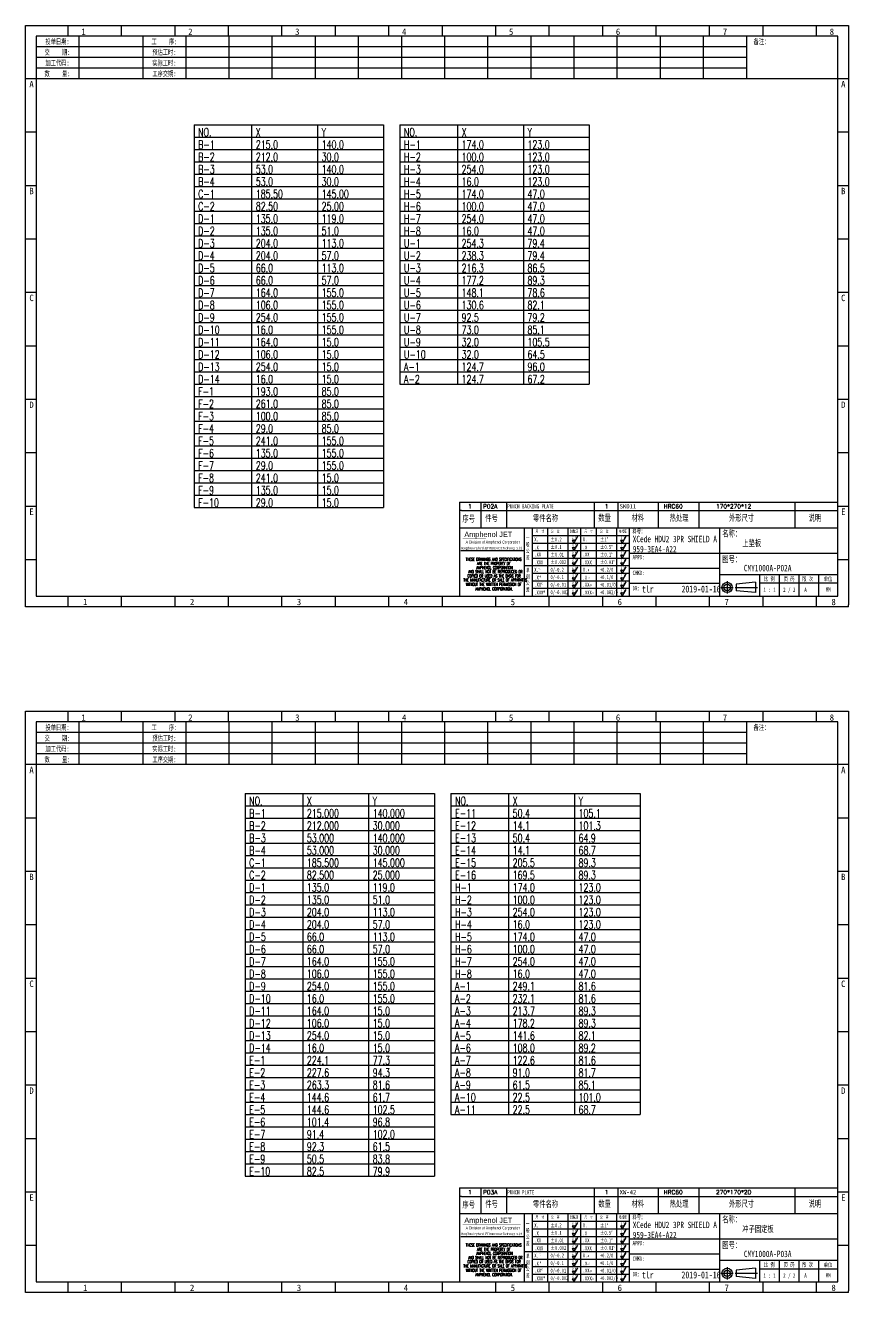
# Model space of a CAD drawing. Header units: millimetres. Extents: x -2852 to 5627, y -2271 to 1849.
# Drawn here: x 3526 to 4156, y 879 to 1849 of the extents above; entities that cross this region are included whole.
import ezdxf
from ezdxf.enums import TextEntityAlignment as Align

# ---------------------------------------------------------------- set-up
doc = ezdxf.new("R2010")
doc.units = ezdxf.units.MM
doc.layers.add('1', color=7, linetype='Continuous')
doc.layers.add('41', color=1, linetype='Continuous')
doc.styles.add('CH', font='仿宋_GB2312_0.ttf')
doc.styles.add('jet01', font='simplex.shx', dxfattribs={"width": 0.7, "bigfont": 'hztxt.shx'})
doc.styles.add('SIMPLEX', font='SIMPLEX')
doc.styles.get("Standard").update_dxf_attribs({"font": '仿宋_GB2312_0.ttf', "width": 0.7})
doc.styles.add('TEXTSTYLE_1', font='TRIUMB.TTF')
doc.styles.add('TEXTSTYLE_2', font='TRIUM.TTF')
doc.styles.add('tk', font='', dxfattribs={"width": 0.7})
doc.styles.add('tk 2', font='仿宋_GB2312_0.ttf', dxfattribs={"width": 0.65})
doc.styles.add('tk 4', font='simplex.shx', dxfattribs={"width": 0.65, "bigfont": 'bigfont.shx'})
doc.styles.get('tk').set_extended_font_data('NSimSun')

# ---------------------------------------------------------------- blocks, each defined once
blk = doc.blocks.new('A3-N')
at = {"layer": '1', "color": 1}
for p, q in [((0, 0), (0, 296.73)), ((0, 296.73), (420, 296.73)), ((21.82, 291.27), (21.82, 296.73)), ((49.09, 291.27), (49.09, 296.73)), ((76.36, 291.27), (76.36, 296.73)), ((103.64, 291.27), (103.64, 296.73)), ((103.64, 291.27), (103.64, 296.73)), ((103.64, 291.27), (103.64, 296.73)), ((130.91, 291.27), (130.91, 296.73)), ((158.18, 291.27), (158.18, 296.73)), ((185.45, 291.27), (185.45, 296.73)), ((212.73, 291.27), (212.73, 296.73)), ((240, 291.27), (240, 296.73)), ((267.27, 291.27), (267.27, 296.73)), ((294.55, 291.27), (294.55, 296.73)), ((321.82, 291.27), (321.82, 296.73)), ((349.09, 291.27), (349.09, 296.73)), ((376.36, 291.27), (376.36, 296.73)), ((403.64, 291.27), (403.64, 296.73)), ((420, 296.73), (420, 1)), ((5.45, 269.45), (0, 269.45)), ((420, 269.45), (414.55, 269.45)), ((5.45, 242.18), (0, 242.18)), ((420, 242.18), (414.55, 242.18)), ((5.45, 214.91), (0, 214.91)), ((420, 214.91), (414.55, 214.91)), ((5.45, 187.64), (0, 187.64)), ((420, 187.64), (414.55, 187.64)), ((5.45, 160.36), (0, 160.36)), ((420, 160.36), (414.55, 160.36)), ((5.45, 133.09), (0, 133.09)), ((420, 133.09), (414.55, 133.09)), ((5.45, 105.82), (0, 105.82)), ((420, 105.82), (414.55, 105.82)), ((5.45, 78.55), (0, 78.55)), ((420, 78.55), (414.55, 78.55)), ((5.45, 51.27), (0, 51.27)), ((222.45, 49.09), (221.45, 49.09)), ((221.45, 49.09), (221.45, 40.36)), ((222.45, 49.09), (414.55, 49.09)), ((232.36, 49.09), (232.36, 40.36)), ((245.45, 49.09), (245.45, 40.36)), ((290.18, 49.09), (290.18, 40.36)), ((302.18, 49.09), (302.18, 40.36)), ((322.91, 49.09), (322.91, 40.36)), ((343.64, 49.09), (343.64, 40.36)), ((392.73, 40.36), (392.73, 49.09)), ((420, 51.27), (414.55, 51.27)), ((258.55, 40.36), (258.55, 5.44)), ((266.45, 40.36), (266.45, 5.44)), ((276.78, 40.36), (276.78, 5.45)), ((291.18, 40.36), (291.18, 5.45)), ((301.51, 40.37), (301.51, 5.46)), ((308.01, 40.36), (308.01, 5.45)), ((354.09, 40.36), (354.09, 5.45)), ((308.01, 32.39), (258.55, 32.39)), ((308.01, 28.54), (258.55, 28.54)), ((414.55, 27.27), (308.01, 27.27)), ((5.45, 24), (0, 24)), ((308.01, 24.69), (258.55, 24.69)), ((354.09, 19.63), (308.01, 19.63)), ((420, 24), (414.55, 24)), ((308.01, 16.99), (258.55, 16.99)), ((308.01, 13.14), (258.55, 13.14)), ((414.55, 16.36), (354.09, 16.36)), ((374.55, 16.36), (374.55, 5.45)), ((384.55, 16.36), (384.55, 5.45)), ((394.55, 16.36), (394.55, 5.45)), ((404.55, 16.36), (404.55, 5.45)), ((308.01, 9.29), (258.55, 9.29)), ((308.01, 11.99), (354.09, 11.99)), ((372.51, 12.49), (362.69, 11.5)), ((362.69, 11.5), (362.69, 8.23)), ((372.51, 7.25), (362.69, 8.23)), ((372.51, 12.49), (372.51, 7.25)), ((414.55, 12), (374.55, 12)), ((1, 0), (0, 0)), ((420, 0), (1, 0)), ((21.82, 0), (21.82, 5.45)), ((49.09, 0), (49.09, 5.45)), ((76.36, 0), (76.36, 5.45)), ((103.64, 0), (103.64, 5.45)), ((130.91, 0), (130.91, 5.45)), ((158.18, 0), (158.18, 5.45)), ((185.45, 0), (185.45, 5.45)), ((212.73, 0), (212.73, 5.45)), ((240, 0), (240, 5.45)), ((267.27, 0), (267.27, 5.45)), ((294.55, 0), (294.55, 5.45)), ((321.82, 0), (321.82, 5.45)), ((349.09, 0), (349.09, 5.45)), ((376.36, 0), (376.36, 5.45)), ((403.64, 0), (403.64, 5.45)), ((420, 0), (420, 1))]:
    blk.add_line(p, q, dxfattribs=at)
at = {"layer": '1'}
for p, q in [((414.55, 278.18), (414.55, 284.73)), ((221.45, 40.36), (221.45, 5.45)), ((221.45, 40.36), (414.55, 40.36)), ((221.45, 40.36), (414.55, 40.36)), ((254.41, 40.36), (254.41, 5.45)), ((283.28, 40.36), (283.28, 5.45)), ((308.01, 36.24), (258.55, 36.24)), ((222.08, 28.67), (254.12, 28.67)), ((308.01, 20.84), (254.41, 20.84))]:
    blk.add_line(p, q, dxfattribs=at)
at = {"layer": '1', "color": 1, "ltscale": 0.05}
for p, q in [((278.93, 34.04), (279.79, 32.56)), ((278.93, 34.04), (280.65, 34.04)), ((281.68, 35.84), (279.79, 32.56)), ((303.66, 34.05), (304.52, 32.56)), ((303.66, 34.05), (305.38, 34.05)), ((306.41, 35.84), (304.52, 32.56)), ((278.93, 30.19), (279.79, 28.71)), ((278.93, 30.19), (280.65, 30.19)), ((278.93, 26.34), (279.79, 24.86)), ((278.93, 26.34), (280.65, 26.34)), ((281.68, 31.99), (279.79, 28.71)), ((281.68, 28.14), (279.79, 24.86)), ((303.66, 30.2), (305.38, 30.2)), ((303.66, 30.2), (304.52, 28.71)), ((303.66, 26.35), (304.52, 24.86)), ((303.66, 26.35), (305.38, 26.35)), ((306.41, 31.99), (304.52, 28.71)), ((306.41, 28.14), (304.52, 24.86)), ((278.93, 22.49), (280.65, 22.49)), ((278.93, 22.49), (279.79, 21.01)), ((281.68, 24.29), (279.79, 21.01)), ((281.68, 20.45), (279.79, 17.17)), ((303.66, 22.5), (305.38, 22.5)), ((303.66, 22.5), (304.52, 21.01)), ((306.41, 24.29), (304.52, 21.01)), ((306.41, 20.46), (304.52, 17.18)), ((278.93, 18.66), (279.79, 17.17)), ((278.93, 18.66), (280.65, 18.66)), ((278.93, 14.81), (280.65, 14.81)), ((278.93, 14.81), (279.79, 13.32)), ((281.68, 16.6), (279.79, 13.32)), ((303.66, 18.66), (304.52, 17.18)), ((303.66, 18.66), (305.38, 18.66)), ((303.66, 14.81), (305.38, 14.81)), ((303.66, 14.81), (304.52, 13.33)), ((306.41, 16.61), (304.52, 13.33)), ((278.93, 10.96), (279.79, 9.47)), ((278.93, 10.96), (280.65, 10.96)), ((278.93, 7.11), (279.79, 5.62)), ((278.93, 7.11), (280.65, 7.11)), ((281.68, 12.75), (279.79, 9.47)), ((281.68, 8.9), (279.79, 5.62)), ((303.66, 10.96), (304.52, 9.48)), ((303.66, 10.96), (305.38, 10.96)), ((303.66, 7.11), (305.38, 7.11)), ((303.66, 7.11), (304.52, 5.63)), ((306.41, 12.76), (304.52, 9.48)), ((306.41, 8.91), (304.52, 5.63))]:
    blk.add_line(p, q, dxfattribs=at)
at = {"layer": '1', "color": 1, "ltscale": 0.1}
for p, q in [((358.01, 13.02), (358.01, 6.71)), ((354.86, 9.87), (361.17, 9.87)), ((362.03, 9.87), (373.54, 9.87))]:
    blk.add_line(p, q, dxfattribs=at)
at = {"layer": '1'}
blk.add_lwpolyline([(221.45, 5.45), (414.55, 5.45), (414.55, 291.27), (5.45, 291.27), (5.45, 5.45), (414.55, 5.45)], dxfattribs=at)
at = {"layer": '1', "color": 7, "linetype": 'Continuous', "const_width": 0.123}
blk.add_lwpolyline([(223.11, 34.74), (252.6, 34.76)], dxfattribs=at)
at = {"layer": '1', "color": 1}
for radius in [2.62, 1.64]:
    blk.add_circle((358.01, 9.87), radius, dxfattribs=at)
at = {"layer": '41'}
for p, q in [((27.27, 291.27), (27.27, 269.45)), ((60, 291.27), (60, 269.45)), ((81.82, 291.27), (81.82, 269.45)), ((103.82, 291.27), (103.82, 269.45)), ((125.82, 291.27), (125.82, 269.45)), ((147.82, 291.27), (147.82, 269.45)), ((169.82, 291.27), (169.82, 269.45)), ((191.82, 291.27), (191.82, 269.45)), ((213.82, 291.27), (213.82, 269.45)), ((235.82, 291.27), (235.82, 269.45)), ((257.82, 291.27), (257.82, 269.45)), ((279.82, 291.27), (279.82, 269.45)), ((301.82, 291.27), (301.82, 269.45)), ((323.82, 291.27), (323.82, 269.45)), ((345.82, 291.27), (345.82, 269.45)), ((367.82, 291.27), (367.82, 269.45)), ((367.82, 285.82), (5.45, 285.82)), ((367.82, 280.36), (5.45, 280.36)), ((367.82, 274.91), (5.45, 274.91)), ((414.55, 269.45), (5.45, 269.45))]:
    blk.add_line(p, q, dxfattribs=at)
at = {"layer": '1', "color": 1}
for s, p in [('1', (29.64, 295.11)), ('2', (84.18, 295.11)), ('3', (138.73, 295.11)), ('4', (193.27, 295.11)), ('5', (247.82, 295.11)), ('6', (302.36, 295.11)), ('7', (356.91, 295.11)), ('8', (411.45, 295.11)), ('1', (30.53, 4.11)), ('2', (85.08, 4.11)), ('3', (139.62, 4.11)), ('4', (194.17, 4.11)), ('5', (248.72, 4.11)), ('6', (303.26, 4.11)), ('7', (357.81, 4.11)), ('8', (412.35, 4.11))]:
    blk.add_text(s, height=3.27, dxfattribs=at).set_placement(p, align=Align.TOP_CENTER)
at = {"layer": '1', "style": 'tk', "width": 0.7}
for s, p in [('投单日期:', (16.36, 288.55)), ('交    期:', (16.36, 283.09)), ('预估工时:', (70.91, 283.09)), ('工    序:', (70.91, 288.55)), ('备注：', (375.51, 288.55)), ('加工代码:', (16.36, 277.64)), ('实际工时:', (70.91, 277.64)), ('数    量:', (16.36, 272.18)), ('工序交期:', (70.91, 272.18))]:
    blk.add_text(s, height=2.727, dxfattribs=at).set_placement(p, align=Align.MIDDLE)
at = {"layer": '1', "color": 1}
for s, p in [('A', (2.04, 268.36)), ('B', (2.04, 213.82)), ('C', (2.04, 159.27)), ('D', (2.04, 104.73)), ('E', (2.04, 50.18))]:
    blk.add_text(s, height=3.27, dxfattribs=at).set_placement(p, align=Align.TOP_LEFT)
for s, p in [('A', (418.37, 268.36)), ('B', (418.37, 213.82)), ('C', (418.37, 159.27)), ('D', (418.37, 104.73)), ('E', (418.37, 50.18))]:
    blk.add_text(s, height=3.27, dxfattribs=at).set_placement(p, align=Align.TOP_RIGHT)
at = {"layer": '1', "color": 1, "style": 'tk 2', "width": 0.7}
for s, height, p in [('序号', 3.273, (222.96, 43.34)), ('件号', 3.273, (234.62, 43.61)), ('零件名称', 3.273, (258.97, 43.61)), ('数量', 3.273, (292.3, 43.78)), ('材料', 3.273, (309.27, 43.78)), ('热处理', 3.273, (328.71, 43.78)), ('外形尺寸', 3.273, (358.94, 43.78)), ('说明', 3.273, (399.61, 43.78)), ('料号：', 2.182, (309.77, 37.46)), ('名称：', 3.273, (355.52, 35.79)), ('图号：', 3.273, (355.52, 22.7)), ('比 例', 2.182, (376.69, 13.18)), ('页 码', 2.182, (386.85, 13.18)), ('版 次', 2.182, (396.31, 13.18)), ('单位', 2.182, (407.35, 13.18))]:
    blk.add_text(s, height=height, dxfattribs=at).set_placement(p)
at = {"layer": '1', "color": 7, "linetype": 'Continuous', "style": 'TEXTSTYLE_1'}
blk.add_text('Amphenol JET', height=2.7, dxfattribs=at).set_placement((223.96, 35.61))
at = {"layer": '1', "color": 7, "linetype": 'Continuous'}
for s, height, style, width, p in [('A Division of Amphenol Corporation', 1.5, 'TEXTSTYLE_2', 0.7, (224.64, 32.29)), ('HangZhou Amphenol JET Interconnect Technology co.,ltd ', 1.2, 'TEXTSTYLE_2', 0.6, (222.47, 29.36)), ('THESE DRAWINGS AND SPECIFICATIONS', 1.5, 'tk 4', 0.6, (224.73, 23.52)), ('AMPHENOL CORPORATION', 1.5, 'tk 4', 0.6, (230.04, 19.27)), ('ARE THE PROPERTY OF', 1.5, 'tk 4', 0.6, (230.45, 21.35)), ('THE MANUFACTURE OR SALE OF APPARATUS', 1.5, 'tk 4', 0.6, (223.5, 12.92)), ('COPIED OR USED AS THE BASIS FOR', 1.5, 'tk 4', 0.6, (225.54, 15.02)), ('AND SHALL NOT BE REPRODUCED OR', 1.5, 'tk 4', 0.6, (225.95, 17.17)), ('WITHOUT THE WRITTEN PERMISSION OF', 1.5, 'tk 4', 0.6, (224.73, 10.67)), ('AMPHENOL CORPORATION.', 1.5, 'tk 4', 0.6, (229.63, 8.4))]:
    blk.add_text(s, height=height, dxfattribs=dict(at, style=style, width=width)).set_placement(p)
at = {"layer": '1', "color": 1, "style": 'tk 2', "width": 0.7}
for s, p in [('X.', (259.64, 34.37)), ('%%P0.2', (267.9, 34.37)), ('X.', (284.37, 34.37)), ('%%P1%%D', (293.12, 34.37)), ('.X', (259.64, 30.28)), ('.XX', (259.64, 26.71)), ('%%P0.1', (267.9, 30.52)), ('%%P0.01', (267.9, 26.67)), ('.X', (284.37, 30.28)), ('.XX', (284.37, 26.71)), ('%%P0.5%%D', (293.12, 30.52)), ('%%P0.1%%D', (293.12, 26.67)), ('X.', (259.64, 18.97)), ('.XXX', (259.64, 22.68)), ('0/-0.2', (267.9, 18.97)), ('%%P0.002', (267.9, 22.82)), ('X.', (284.37, 18.97)), ('.XXX', (284.37, 22.68)), ('+0.2/0', (293.12, 18.97)), ('%%P0.01%%D', (293.12, 22.82)), ('.X', (259.64, 14.88)), ('0/-0.1', (267.9, 15.12)), ('.X', (284.37, 14.88)), ('+0.1/0', (293.12, 15.12)), ('.XX', (259.64, 11.31)), ('.XXX', (259.64, 7.28)), ('0/-0.01', (267.9, 11.27)), ('0/-0.002', (267.9, 7.42)), ('.XX', (284.37, 11.31)), ('.XXX', (284.37, 7.28)), ('+0.01/0', (293.12, 11.27)), ('+0.002/0', (293.12, 7.42))]:
    blk.add_text(s, height=2, dxfattribs=at).set_placement(p, align=Align.MIDDLE_LEFT)
at = {"layer": '1', "color": 1, "ltscale": 0.05, "style": 'tk 2', "width": 0.5}
for s, p in [('6.3', (279.01, 34.26)), ('6.3', (303.74, 34.27)), ('3.2', (279.01, 30.41)), ('0.8', (279.01, 26.56)), ('3.2', (303.74, 30.42)), ('0.8', (303.74, 26.57)), ('0.2', (279.01, 22.71)), ('6.3', (279.01, 18.87)), ('0.2', (303.74, 22.72)), ('6.3', (303.74, 18.88)), ('3.2', (279.01, 15.02)), ('3.2', (303.74, 15.03)), ('0.8', (279.01, 11.17)), ('0.2', (279.01, 7.32)), ('0.8', (303.74, 11.18)), ('0.2', (303.74, 7.33))]:
    blk.add_text(s, height=1.6, dxfattribs=at).set_placement(p)
at = {"layer": '1', "style": 'tk 2', "width": 0.7}
for s, p in [('APPD:', (309.77, 24.21)), ('CHKD:', (309.77, 16.27)), ('DR:', (309.77, 8.35))]:
    blk.add_text(s, height=2.182, dxfattribs=at).set_placement(p)
at = {"layer": '1', "color": 7, "style": 'tk 2', "width": 0.7}
blk.add_text('MM', height=2.182, dxfattribs=at).set_placement((408.31, 7.75))
at = {"layer": '1', "color": 1, "ltscale": 0.05, "char_height": 1.5, "width": 6.3627, "attachment_point": 1, "style": 'tk 2'}
for s, insert in [('尺  寸', (260.31, 39.25)), ('公  差', (268.17, 39.25)), ('粗糙度', (277.98, 39.25)), ('尺  寸', (285.2, 39.25)), ('公  差', (293.18, 39.25)), ('粗糙度', (302.71, 39.26))]:
    blk.add_mtext(s, dxfattribs=dict(at, insert=insert))
at = {"layer": '1', "ltscale": 0.05, "char_height": 2, "width": 2.5195, "attachment_point": 1, "style": 'tk 2'}
for s, insert in [('一般公差', (255.39, 36.11)), ('单侧公差', (255.39, 19.71))]:
    blk.add_mtext(s, dxfattribs=dict(at, insert=insert))
at = {"layer": '1', "color": 1, "ltscale": 0.05, "char_height": 1.2, "width": 5.1396, "attachment_point": 1, "line_spacing_factor": 0.8, "style": 'tk 2'}
for s, insert in [('+0', (261.58, 20.13)), ('+0', (261.88, 16.09)), ('-0', (286.31, 19.33)), ('-0', (286.61, 15.29)), ('+0', (262.79, 12.45)), ('+0', (263.87, 8.44)), ('-0', (287.51, 11.65)), ('-0', (288.59, 7.64))]:
    blk.add_mtext(s, dxfattribs=dict(at, insert=insert))
at = {"layer": '1', "style": 'tk 2', "width": 0.7}
for tag, p in [('PATR-NO1', (309.84, 32.96)), ('TITLE', (365.74, 30.9)), ('PATR-NO2', (309.84, 27.81)), ('DWG-NO:', (366.54, 18.14))]:
    blk.add_attdef(tag, p, '', height=3.27, dxfattribs=at)
at = {"layer": '1', "color": 1, "style": 'tk 2', "width": 0.7}
for tag, p in [('DRAW', (314.55, 7.27)), ('DATE', (334.72, 7.32))]:
    blk.add_attdef(tag, p, '', height=3.49, dxfattribs=at)
at = {"layer": '1', "style": 'tk 2', "width": 0.7}
for tag, p in [('SCALE', (376.55, 8.73)), ('SHEET', (386.6, 8.72)), ('REV', (397.38, 8.73))]:
    blk.add_attdef(tag, text='', height=2.18, dxfattribs=at).set_placement(p, align=Align.MIDDLE_LEFT)
blk = doc.blocks.new('FB3')
at = {"layer": '1', "color": 1}
for p, q in [((0, 4.36), (193.09, 4.36)), ((0, 4.36), (0, 0)), ((10.91, 4.36), (10.91, 0)), ((24, 4.36), (24, 0)), ((68.73, 4.36), (68.73, 0)), ((80.73, 4.36), (80.73, 0)), ((101.45, 4.36), (101.45, 0)), ((122.18, 4.36), (122.18, 0)), ((171.27, 0), (171.27, 4.36))]:
    blk.add_line(p, q, dxfattribs=at)
at = {"layer": '1'}
for tag, style, p in [('ITEM', 'SIMPLEX', (4.36, 2.18)), ('PARTNO', 'SIMPLEX', (12, 2.18)), ('QTY', 'SIMPLEX', (74.18, 2.18)), ('MATL', 'CH', (81.72, 2.18)), ('FINISH', 'SIMPLEX', (104.17, 2.18)), ('SPEC', 'SIMPLEX', (130.91, 2.18)), ('REMARK', 'SIMPLEX', (174.06, 2.18))]:
    blk.add_attdef(tag, text='', height=2.18, dxfattribs=dict(at, style=style)).set_placement(p, align=Align.MIDDLE_LEFT)
at = {"layer": '1', "style": 'tk', "width": 0.7}
blk.add_attdef('DIE', text='', height=2.18, dxfattribs=at).set_placement((24.43, 2.18), align=Align.MIDDLE_LEFT)

msp = doc.modelspace()

# ---------------------------------------------------------------- linework, layer by layer
at = {"layer": '41', "ltscale": 0.05}
for p, q in [((3655.0673, 1773.0492), (3799.9673, 1773.0492)), ((3655.0673, 1773.0492), (3655.0673, 1480.0992)), ((3699.1673, 1773.0492), (3699.1673, 1480.0992)), ((3749.5673, 1773.0492), (3749.5673, 1480.0992)), ((3799.9673, 1773.0492), (3799.9673, 1480.0992)), ((3812.5673, 1773.0492), (3957.4673, 1773.0492)), ((3812.5673, 1773.0492), (3812.5673, 1574.5992)), ((3856.6673, 1773.0492), (3856.6673, 1574.5992)), ((3907.0673, 1773.0492), (3907.0673, 1574.5992)), ((3957.4673, 1773.0492), (3957.4673, 1574.5992)), ((3655.0673, 1763.5992), (3799.9673, 1763.5992)), ((3812.5673, 1763.5992), (3957.4673, 1763.5992)), ((3655.0673, 1754.1492), (3799.9673, 1754.1492)), ((3812.5673, 1754.1492), (3957.4673, 1754.1492)), ((3655.0673, 1744.6992), (3799.9673, 1744.6992)), ((3812.5673, 1744.6992), (3957.4673, 1744.6992)), ((3655.0673, 1735.2492), (3799.9673, 1735.2492)), ((3812.5673, 1735.2492), (3957.4673, 1735.2492)), ((3655.0673, 1725.7992), (3799.9673, 1725.7992)), ((3812.5673, 1725.7992), (3957.4673, 1725.7992)), ((3655.0673, 1716.3492), (3799.9673, 1716.3492)), ((3812.5673, 1716.3492), (3957.4673, 1716.3492)), ((3655.0673, 1706.8992), (3799.9673, 1706.8992)), ((3812.5673, 1706.8992), (3957.4673, 1706.8992)), ((3655.0673, 1697.4492), (3799.9673, 1697.4492)), ((3655.0673, 1687.9992), (3799.9673, 1687.9992)), ((3812.5673, 1697.4492), (3957.4673, 1697.4492)), ((3812.5673, 1687.9992), (3957.4673, 1687.9992)), ((3655.0673, 1678.5492), (3799.9673, 1678.5492)), ((3812.5673, 1678.5492), (3957.4673, 1678.5492)), ((3655.0673, 1669.0992), (3799.9673, 1669.0992)), ((3812.5673, 1669.0992), (3957.4673, 1669.0992)), ((3655.0673, 1659.6492), (3799.9673, 1659.6492)), ((3812.5673, 1659.6492), (3957.4673, 1659.6492)), ((3655.0673, 1650.1992), (3799.9673, 1650.1992)), ((3812.5673, 1650.1992), (3957.4673, 1650.1992)), ((3655.0673, 1640.7492), (3799.9673, 1640.7492)), ((3812.5673, 1640.7492), (3957.4673, 1640.7492)), ((3655.0673, 1631.2992), (3799.9673, 1631.2992)), ((3812.5673, 1631.2992), (3957.4673, 1631.2992)), ((3655.0673, 1621.8492), (3799.9673, 1621.8492)), ((3812.5673, 1621.8492), (3957.4673, 1621.8492)), ((3655.0673, 1612.3992), (3799.9673, 1612.3992)), ((3812.5673, 1612.3992), (3957.4673, 1612.3992)), ((3655.0673, 1602.9492), (3799.9673, 1602.9492)), ((3812.5673, 1602.9492), (3957.4673, 1602.9492)), ((3655.0673, 1593.4992), (3799.9673, 1593.4992)), ((3812.5673, 1593.4992), (3957.4673, 1593.4992)), ((3655.0673, 1584.0492), (3799.9673, 1584.0492)), ((3812.5673, 1584.0492), (3957.4673, 1584.0492)), ((3655.0673, 1574.5992), (3799.9673, 1574.5992)), ((3812.5673, 1574.5992), (3957.4673, 1574.5992)), ((3655.0673, 1565.1492), (3799.9673, 1565.1492)), ((3655.0673, 1555.6992), (3799.9673, 1555.6992)), ((3655.0673, 1546.2492), (3799.9673, 1546.2492)), ((3655.0673, 1536.7992), (3799.9673, 1536.7992)), ((3655.0673, 1527.3492), (3799.9673, 1527.3492)), ((3655.0673, 1517.8992), (3799.9673, 1517.8992)), ((3655.0673, 1508.4492), (3799.9673, 1508.4492)), ((3655.0673, 1498.9992), (3799.9673, 1498.9992)), ((3655.0673, 1489.5492), (3799.9673, 1489.5492)), ((3655.0673, 1480.0992), (3799.9673, 1480.0992)), ((3694.1489, 1261.1267), (3839.0489, 1261.1267)), ((3694.1489, 1261.1267), (3694.1489, 968.1767)), ((3738.2489, 1261.1267), (3738.2489, 968.1767)), ((3788.6489, 1261.1267), (3788.6489, 968.1767)), ((3839.0489, 1261.1267), (3839.0489, 968.1767)), ((3851.6489, 1261.1267), (3996.5489, 1261.1267)), ((3851.6489, 1261.1267), (3851.6489, 1015.4267)), ((3895.7489, 1261.1267), (3895.7489, 1015.4267)), ((3946.1489, 1261.1267), (3946.1489, 1015.4267)), ((3996.5489, 1261.1267), (3996.5489, 1015.4267)), ((3694.1489, 1251.6767), (3839.0489, 1251.6767)), ((3851.6489, 1251.6767), (3996.5489, 1251.6767)), ((3694.1489, 1242.2267), (3839.0489, 1242.2267)), ((3851.6489, 1242.2267), (3996.5489, 1242.2267)), ((3694.1489, 1232.7767), (3839.0489, 1232.7767)), ((3851.6489, 1232.7767), (3996.5489, 1232.7767)), ((3694.1489, 1223.3267), (3839.0489, 1223.3267)), ((3851.6489, 1223.3267), (3996.5489, 1223.3267)), ((3694.1489, 1213.8767), (3839.0489, 1213.8767)), ((3851.6489, 1213.8767), (3996.5489, 1213.8767)), ((3694.1489, 1204.4267), (3839.0489, 1204.4267)), ((3851.6489, 1204.4267), (3996.5489, 1204.4267)), ((3694.1489, 1194.9767), (3839.0489, 1194.9767)), ((3851.6489, 1194.9767), (3996.5489, 1194.9767)), ((3694.1489, 1185.5267), (3839.0489, 1185.5267)), ((3851.6489, 1185.5267), (3996.5489, 1185.5267)), ((3694.1489, 1176.0767), (3839.0489, 1176.0767)), ((3851.6489, 1176.0767), (3996.5489, 1176.0767)), ((3694.1489, 1166.6267), (3839.0489, 1166.6267)), ((3851.6489, 1166.6267), (3996.5489, 1166.6267)), ((3694.1489, 1157.1767), (3839.0489, 1157.1767)), ((3851.6489, 1157.1767), (3996.5489, 1157.1767)), ((3694.1489, 1147.7267), (3839.0489, 1147.7267)), ((3851.6489, 1147.7267), (3996.5489, 1147.7267)), ((3694.1489, 1138.2767), (3839.0489, 1138.2767)), ((3851.6489, 1138.2767), (3996.5489, 1138.2767)), ((3694.1489, 1128.8267), (3839.0489, 1128.8267)), ((3851.6489, 1128.8267), (3996.5489, 1128.8267)), ((3694.1489, 1119.3767), (3839.0489, 1119.3767)), ((3851.6489, 1119.3767), (3996.5489, 1119.3767)), ((3694.1489, 1109.9267), (3839.0489, 1109.9267)), ((3851.6489, 1109.9267), (3996.5489, 1109.9267)), ((3694.1489, 1100.4767), (3839.0489, 1100.4767)), ((3851.6489, 1100.4767), (3996.5489, 1100.4767)), ((3694.1489, 1091.0267), (3839.0489, 1091.0267)), ((3851.6489, 1091.0267), (3996.5489, 1091.0267)), ((3694.1489, 1081.5767), (3839.0489, 1081.5767)), ((3851.6489, 1081.5767), (3996.5489, 1081.5767)), ((3694.1489, 1072.1267), (3839.0489, 1072.1267)), ((3851.6489, 1072.1267), (3996.5489, 1072.1267)), ((3694.1489, 1062.6767), (3839.0489, 1062.6767)), ((3851.6489, 1062.6767), (3996.5489, 1062.6767)), ((3694.1489, 1053.2267), (3839.0489, 1053.2267)), ((3851.6489, 1053.2267), (3996.5489, 1053.2267)), ((3694.1489, 1043.7767), (3839.0489, 1043.7767)), ((3851.6489, 1043.7767), (3996.5489, 1043.7767)), ((3694.1489, 1034.3267), (3839.0489, 1034.3267)), ((3851.6489, 1034.3267), (3996.5489, 1034.3267)), ((3694.1489, 1024.8767), (3839.0489, 1024.8767)), ((3851.6489, 1024.8767), (3996.5489, 1024.8767)), ((3694.1489, 1015.4267), (3839.0489, 1015.4267)), ((3851.6489, 1015.4267), (3996.5489, 1015.4267)), ((3694.1489, 1005.9767), (3839.0489, 1005.9767)), ((3694.1489, 996.5267), (3839.0489, 996.5267)), ((3694.1489, 987.0767), (3839.0489, 987.0767)), ((3694.1489, 977.6267), (3839.0489, 977.6267)), ((3694.1489, 968.1767), (3839.0489, 968.1767))]:
    msp.add_line(p, q, dxfattribs=at)

# ---------------------------------------------------------------- block references
at = {"layer": '1', "ltscale": 0.05, "xscale": 1.5, "yscale": 1.5, "zscale": 1.5}
for name, p, values in [('A3-N', (3525.9942, 1404.1358), {'DWG-NO:': 'CMY1000A-P02A', 'TITLE': '上垫板', 'REV': 'A', 'SHEET': '2 / 2', 'DRAW': 'tlr', 'DATE': '2019-01-16', 'PATR-NO1': 'XCede HDU2 3PR SHIELD A', 'PATR-NO2': '959-3EA4-A22', 'SCALE': '1 : 1'}), ('FB3', (3858.176, 1477.7722), {'PARTNO': 'P02A', 'ITEM': '1', 'DIE': 'PUNCH BACKING PLATE', 'QTY': '1', 'MATL': 'SKD11', 'FINISH': 'HRC60', 'SPEC': '170*270*12'}), ('A3-N', (3525.9942, 879.1358), {'DWG-NO:': 'CMY1000A-P03A', 'TITLE': '冲子固定板', 'REV': 'A', 'SHEET': '2 / 2', 'DRAW': 'tlr', 'DATE': '2019-01-16', 'PATR-NO1': 'XCede HDU2 3PR SHIELD A', 'PATR-NO2': '959-3EA4-A22', 'SCALE': '1 : 1'}), ('FB3', (3858.176, 952.7722), {'PARTNO': 'P03A', 'ITEM': '1', 'DIE': 'PUNCH PLATE', 'QTY': '1', 'MATL': 'XW-42', 'FINISH': 'HRC60', 'SPEC': '270*170*20'})]:
    msp.add_blockref(name, p, dxfattribs=at).add_auto_attribs(values)

# ---------------------------------------------------------------- texts
at = {"layer": '41', "ltscale": 0.05, "style": 'jet01', "width": 0.7}
for s, p in [('NO.', (3658.2173, 1764.2292)), ('X', (3702.3173, 1764.2292)), ('Y', (3752.7173, 1764.2292)), ('NO.', (3815.7173, 1764.2292)), ('X', (3859.8173, 1764.2292)), ('Y', (3910.2173, 1764.2292)), ('B-1', (3658.2173, 1754.7792)), ('215.0', (3702.3173, 1754.7792)), ('140.0', (3752.7173, 1754.7792)), ('H-1', (3815.7173, 1754.7792)), ('174.0', (3859.8173, 1754.7792)), ('123.0', (3910.2173, 1754.7792)), ('B-2', (3658.2173, 1745.3292)), ('212.0', (3702.3173, 1745.3292)), ('30.0', (3752.7173, 1745.3292)), ('H-2', (3815.7173, 1745.3292)), ('100.0', (3859.8173, 1745.3292)), ('123.0', (3910.2173, 1745.3292)), ('B-3', (3658.2173, 1735.8792)), ('53.0', (3702.3173, 1735.8792)), ('140.0', (3752.7173, 1735.8792)), ('H-3', (3815.7173, 1735.8792)), ('254.0', (3859.8173, 1735.8792)), ('123.0', (3910.2173, 1735.8792)), ('B-4', (3658.2173, 1726.4292)), ('53.0', (3702.3173, 1726.4292)), ('30.0', (3752.7173, 1726.4292)), ('H-4', (3815.7173, 1726.4292)), ('16.0', (3859.8173, 1726.4292)), ('123.0', (3910.2173, 1726.4292)), ('C-1', (3658.2173, 1716.9792)), ('185.50', (3702.3173, 1716.9792)), ('145.00', (3752.7173, 1716.9792)), ('H-5', (3815.7173, 1716.9792)), ('174.0', (3859.8173, 1716.9792)), ('47.0', (3910.2173, 1716.9792)), ('C-2', (3658.2173, 1707.5292)), ('82.50', (3702.3173, 1707.5292)), ('25.00', (3752.7173, 1707.5292)), ('H-6', (3815.7173, 1707.5292)), ('100.0', (3859.8173, 1707.5292)), ('47.0', (3910.2173, 1707.5292)), ('D-1', (3658.2173, 1698.0792)), ('135.0', (3702.3173, 1698.0792)), ('119.0', (3752.7173, 1698.0792)), ('H-7', (3815.7173, 1698.0792)), ('254.0', (3859.8173, 1698.0792)), ('47.0', (3910.2173, 1698.0792)), ('D-2', (3658.2173, 1688.6292)), ('135.0', (3702.3173, 1688.6292)), ('51.0', (3752.7173, 1688.6292)), ('H-8', (3815.7173, 1688.6292)), ('16.0', (3859.8173, 1688.6292)), ('47.0', (3910.2173, 1688.6292)), ('D-3', (3658.2173, 1679.1792)), ('204.0', (3702.3173, 1679.1792)), ('113.0', (3752.7173, 1679.1792)), ('U-1', (3815.7173, 1679.1792)), ('254.3', (3859.8173, 1679.1792)), ('79.4', (3910.2173, 1679.1792)), ('D-4', (3658.2173, 1669.7292)), ('204.0', (3702.3173, 1669.7292)), ('57.0', (3752.7173, 1669.7292)), ('U-2', (3815.7173, 1669.7292)), ('238.3', (3859.8173, 1669.7292)), ('79.4', (3910.2173, 1669.7292)), ('D-5', (3658.2173, 1660.2792)), ('66.0', (3702.3173, 1660.2792)), ('113.0', (3752.7173, 1660.2792)), ('U-3', (3815.7173, 1660.2792)), ('216.3', (3859.8173, 1660.2792)), ('86.5', (3910.2173, 1660.2792)), ('D-6', (3658.2173, 1650.8292)), ('66.0', (3702.3173, 1650.8292)), ('57.0', (3752.7173, 1650.8292)), ('U-4', (3815.7173, 1650.8292)), ('177.2', (3859.8173, 1650.8292)), ('89.3', (3910.2173, 1650.8292)), ('D-7', (3658.2173, 1641.3792)), ('164.0', (3702.3173, 1641.3792)), ('155.0', (3752.7173, 1641.3792)), ('U-5', (3815.7173, 1641.3792)), ('148.1', (3859.8173, 1641.3792)), ('78.6', (3910.2173, 1641.3792)), ('D-8', (3658.2173, 1631.9292)), ('106.0', (3702.3173, 1631.9292)), ('155.0', (3752.7173, 1631.9292)), ('U-6', (3815.7173, 1631.9292)), ('130.6', (3859.8173, 1631.9292)), ('82.1', (3910.2173, 1631.9292)), ('D-9', (3658.2173, 1622.4792)), ('254.0', (3702.3173, 1622.4792)), ('155.0', (3752.7173, 1622.4792)), ('U-7', (3815.7173, 1622.4792)), ('92.5', (3859.8173, 1622.4792)), ('79.2', (3910.2173, 1622.4792)), ('D-10', (3658.2173, 1613.0292)), ('16.0', (3702.3173, 1613.0292)), ('155.0', (3752.7173, 1613.0292)), ('U-8', (3815.7173, 1613.0292)), ('73.0', (3859.8173, 1613.0292)), ('85.1', (3910.2173, 1613.0292)), ('D-11', (3658.2173, 1603.5792)), ('164.0', (3702.3173, 1603.5792)), ('15.0', (3752.7173, 1603.5792)), ('U-9', (3815.7173, 1603.5792)), ('32.0', (3859.8173, 1603.5792)), ('105.5', (3910.2173, 1603.5792)), ('D-12', (3658.2173, 1594.1292)), ('D-13', (3658.2173, 1584.6792)), ('254.0', (3702.3173, 1584.6792)), ('106.0', (3702.3173, 1594.1292)), ('15.0', (3752.7173, 1594.1292)), ('15.0', (3752.7173, 1584.6792)), ('A-1', (3815.7173, 1584.6792)), ('U-10', (3815.7173, 1594.1292)), ('32.0', (3859.8173, 1594.1292)), ('124.7', (3859.8173, 1584.6792)), ('96.0', (3910.2173, 1584.6792)), ('64.5', (3910.2173, 1594.1292)), ('D-14', (3658.2173, 1575.2292)), ('16.0', (3702.3173, 1575.2292)), ('15.0', (3752.7173, 1575.2292)), ('A-2', (3815.7173, 1575.2292)), ('124.7', (3859.8173, 1575.2292)), ('67.2', (3910.2173, 1575.2292)), ('F-1', (3658.2173, 1565.7792)), ('193.0', (3702.3173, 1565.7792)), ('85.0', (3752.7173, 1565.7792)), ('F-2', (3658.2173, 1556.3292)), ('261.0', (3702.3173, 1556.3292)), ('85.0', (3752.7173, 1556.3292)), ('F-3', (3658.2173, 1546.8792)), ('100.0', (3702.3173, 1546.8792)), ('85.0', (3752.7173, 1546.8792)), ('F-4', (3658.2173, 1537.4292)), ('29.0', (3702.3173, 1537.4292)), ('85.0', (3752.7173, 1537.4292)), ('F-5', (3658.2173, 1527.9792)), ('241.0', (3702.3173, 1527.9792)), ('155.0', (3752.7173, 1527.9792)), ('F-6', (3658.2173, 1518.5292)), ('135.0', (3702.3173, 1518.5292)), ('155.0', (3752.7173, 1518.5292)), ('F-7', (3658.2173, 1509.0792)), ('29.0', (3702.3173, 1509.0792)), ('155.0', (3752.7173, 1509.0792)), ('F-8', (3658.2173, 1499.6292)), ('241.0', (3702.3173, 1499.6292)), ('15.0', (3752.7173, 1499.6292)), ('F-9', (3658.2173, 1490.1792)), ('135.0', (3702.3173, 1490.1792)), ('15.0', (3752.7173, 1490.1792)), ('F-10', (3658.2173, 1480.7292)), ('29.0', (3702.3173, 1480.7292)), ('15.0', (3752.7173, 1480.7292)), ('NO.', (3697.2989, 1252.3067)), ('X', (3741.3989, 1252.3067)), ('Y', (3791.7989, 1252.3067)), ('NO.', (3854.7989, 1252.3067)), ('X', (3898.8989, 1252.3067)), ('Y', (3949.2989, 1252.3067)), ('B-1', (3697.2989, 1242.8567)), ('215.000', (3741.3989, 1242.8567)), ('140.000', (3791.7989, 1242.8567)), ('E-11', (3854.7989, 1242.8567)), ('50.4', (3898.8989, 1242.8567)), ('105.1', (3949.2989, 1242.8567)), ('B-2', (3697.2989, 1233.4067)), ('212.000', (3741.3989, 1233.4067)), ('30.000', (3791.7989, 1233.4067)), ('E-12', (3854.7989, 1233.4067)), ('14.1', (3898.8989, 1233.4067)), ('101.3', (3949.2989, 1233.4067)), ('B-3', (3697.2989, 1223.9567)), ('53.000', (3741.3989, 1223.9567)), ('140.000', (3791.7989, 1223.9567)), ('E-13', (3854.7989, 1223.9567)), ('50.4', (3898.8989, 1223.9567)), ('64.9', (3949.2989, 1223.9567)), ('B-4', (3697.2989, 1214.5067)), ('53.000', (3741.3989, 1214.5067)), ('30.000', (3791.7989, 1214.5067)), ('E-14', (3854.7989, 1214.5067)), ('14.1', (3898.8989, 1214.5067)), ('68.7', (3949.2989, 1214.5067)), ('C-1', (3697.2989, 1205.0567)), ('185.500', (3741.3989, 1205.0567)), ('145.000', (3791.7989, 1205.0567)), ('E-15', (3854.7989, 1205.0567)), ('205.5', (3898.8989, 1205.0567)), ('89.3', (3949.2989, 1205.0567)), ('C-2', (3697.2989, 1195.6067)), ('82.500', (3741.3989, 1195.6067)), ('25.000', (3791.7989, 1195.6067)), ('E-16', (3854.7989, 1195.6067)), ('169.5', (3898.8989, 1195.6067)), ('89.3', (3949.2989, 1195.6067)), ('D-1', (3697.2989, 1186.1567)), ('135.0', (3741.3989, 1186.1567)), ('119.0', (3791.7989, 1186.1567)), ('H-1', (3854.7989, 1186.1567)), ('174.0', (3898.8989, 1186.1567)), ('123.0', (3949.2989, 1186.1567)), ('D-2', (3697.2989, 1176.7067)), ('135.0', (3741.3989, 1176.7067)), ('51.0', (3791.7989, 1176.7067)), ('H-2', (3854.7989, 1176.7067)), ('100.0', (3898.8989, 1176.7067)), ('123.0', (3949.2989, 1176.7067)), ('D-3', (3697.2989, 1167.2567)), ('204.0', (3741.3989, 1167.2567)), ('113.0', (3791.7989, 1167.2567)), ('H-3', (3854.7989, 1167.2567)), ('254.0', (3898.8989, 1167.2567)), ('123.0', (3949.2989, 1167.2567)), ('D-4', (3697.2989, 1157.8067)), ('D-5', (3697.2989, 1148.3567)), ('204.0', (3741.3989, 1157.8067)), ('66.0', (3741.3989, 1148.3567)), ('57.0', (3791.7989, 1157.8067)), ('113.0', (3791.7989, 1148.3567)), ('H-4', (3854.7989, 1157.8067)), ('H-5', (3854.7989, 1148.3567)), ('16.0', (3898.8989, 1157.8067)), ('174.0', (3898.8989, 1148.3567)), ('47.0', (3949.2989, 1148.3567)), ('123.0', (3949.2989, 1157.8067)), ('D-6', (3697.2989, 1138.9067)), ('66.0', (3741.3989, 1138.9067)), ('57.0', (3791.7989, 1138.9067)), ('H-6', (3854.7989, 1138.9067)), ('100.0', (3898.8989, 1138.9067)), ('47.0', (3949.2989, 1138.9067)), ('D-7', (3697.2989, 1129.4567)), ('164.0', (3741.3989, 1129.4567)), ('155.0', (3791.7989, 1129.4567)), ('H-7', (3854.7989, 1129.4567)), ('254.0', (3898.8989, 1129.4567)), ('47.0', (3949.2989, 1129.4567)), ('D-8', (3697.2989, 1120.0067)), ('106.0', (3741.3989, 1120.0067)), ('155.0', (3791.7989, 1120.0067)), ('H-8', (3854.7989, 1120.0067)), ('16.0', (3898.8989, 1120.0067)), ('47.0', (3949.2989, 1120.0067)), ('D-9', (3697.2989, 1110.5567)), ('254.0', (3741.3989, 1110.5567)), ('155.0', (3791.7989, 1110.5567)), ('A-1', (3854.7989, 1110.5567)), ('249.1', (3898.8989, 1110.5567)), ('81.6', (3949.2989, 1110.5567)), ('D-10', (3697.2989, 1101.1067)), ('16.0', (3741.3989, 1101.1067)), ('155.0', (3791.7989, 1101.1067)), ('A-2', (3854.7989, 1101.1067)), ('232.1', (3898.8989, 1101.1067)), ('81.6', (3949.2989, 1101.1067)), ('D-11', (3697.2989, 1091.6567)), ('164.0', (3741.3989, 1091.6567)), ('15.0', (3791.7989, 1091.6567)), ('A-3', (3854.7989, 1091.6567)), ('213.7', (3898.8989, 1091.6567)), ('89.3', (3949.2989, 1091.6567)), ('D-12', (3697.2989, 1082.2067)), ('106.0', (3741.3989, 1082.2067)), ('15.0', (3791.7989, 1082.2067)), ('A-4', (3854.7989, 1082.2067)), ('178.2', (3898.8989, 1082.2067)), ('89.3', (3949.2989, 1082.2067)), ('D-13', (3697.2989, 1072.7567)), ('254.0', (3741.3989, 1072.7567)), ('15.0', (3791.7989, 1072.7567)), ('A-5', (3854.7989, 1072.7567)), ('141.6', (3898.8989, 1072.7567)), ('82.1', (3949.2989, 1072.7567)), ('D-14', (3697.2989, 1063.3067)), ('16.0', (3741.3989, 1063.3067)), ('15.0', (3791.7989, 1063.3067)), ('A-6', (3854.7989, 1063.3067)), ('108.0', (3898.8989, 1063.3067)), ('89.2', (3949.2989, 1063.3067)), ('E-1', (3697.2989, 1053.8567)), ('224.1', (3741.3989, 1053.8567)), ('77.3', (3791.7989, 1053.8567)), ('A-7', (3854.7989, 1053.8567)), ('122.6', (3898.8989, 1053.8567)), ('81.6', (3949.2989, 1053.8567)), ('E-2', (3697.2989, 1044.4067)), ('227.6', (3741.3989, 1044.4067)), ('94.3', (3791.7989, 1044.4067)), ('A-8', (3854.7989, 1044.4067)), ('91.0', (3898.8989, 1044.4067)), ('81.7', (3949.2989, 1044.4067)), ('E-3', (3697.2989, 1034.9567)), ('263.3', (3741.3989, 1034.9567)), ('81.6', (3791.7989, 1034.9567)), ('A-9', (3854.7989, 1034.9567)), ('61.5', (3898.8989, 1034.9567)), ('85.1', (3949.2989, 1034.9567)), ('E-4', (3697.2989, 1025.5067)), ('144.6', (3741.3989, 1025.5067)), ('61.7', (3791.7989, 1025.5067)), ('A-10', (3854.7989, 1025.5067)), ('22.5', (3898.8989, 1025.5067)), ('101.0', (3949.2989, 1025.5067)), ('E-5', (3697.2989, 1016.0567)), ('144.6', (3741.3989, 1016.0567)), ('102.5', (3791.7989, 1016.0567)), ('A-11', (3854.7989, 1016.0567)), ('22.5', (3898.8989, 1016.0567)), ('68.7', (3949.2989, 1016.0567)), ('E-6', (3697.2989, 1006.6067)), ('101.4', (3741.3989, 1006.6067)), ('96.8', (3791.7989, 1006.6067)), ('E-7', (3697.2989, 997.1567)), ('91.4', (3741.3989, 997.1567)), ('102.0', (3791.7989, 997.1567)), ('E-8', (3697.2989, 987.7067)), ('92.3', (3741.3989, 987.7067)), ('61.5', (3791.7989, 987.7067)), ('E-9', (3697.2989, 978.2567)), ('50.5', (3741.3989, 978.2567)), ('83.8', (3791.7989, 978.2567)), ('E-10', (3697.2989, 968.8067)), ('82.5', (3741.3989, 968.8067)), ('79.9', (3791.7989, 968.8067))]:
    msp.add_text(s, height=6.3, dxfattribs=at).set_placement(p)

doc.saveas('drawing.dxf')
